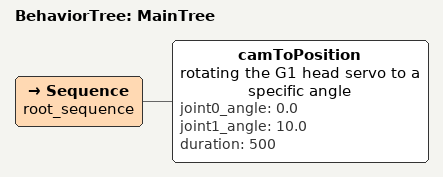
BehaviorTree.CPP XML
<root BTCPP_format="4" >
    <BehaviorTree ID="MainTree">
    <Sequence name="root_sequence">
        <camToPosition  name="rotating the G1 head servo to a specific angle" joint0_angle="0.0" joint1_angle="10.0" duration="500"/>
    </Sequence>
    </BehaviorTree>
</root>
